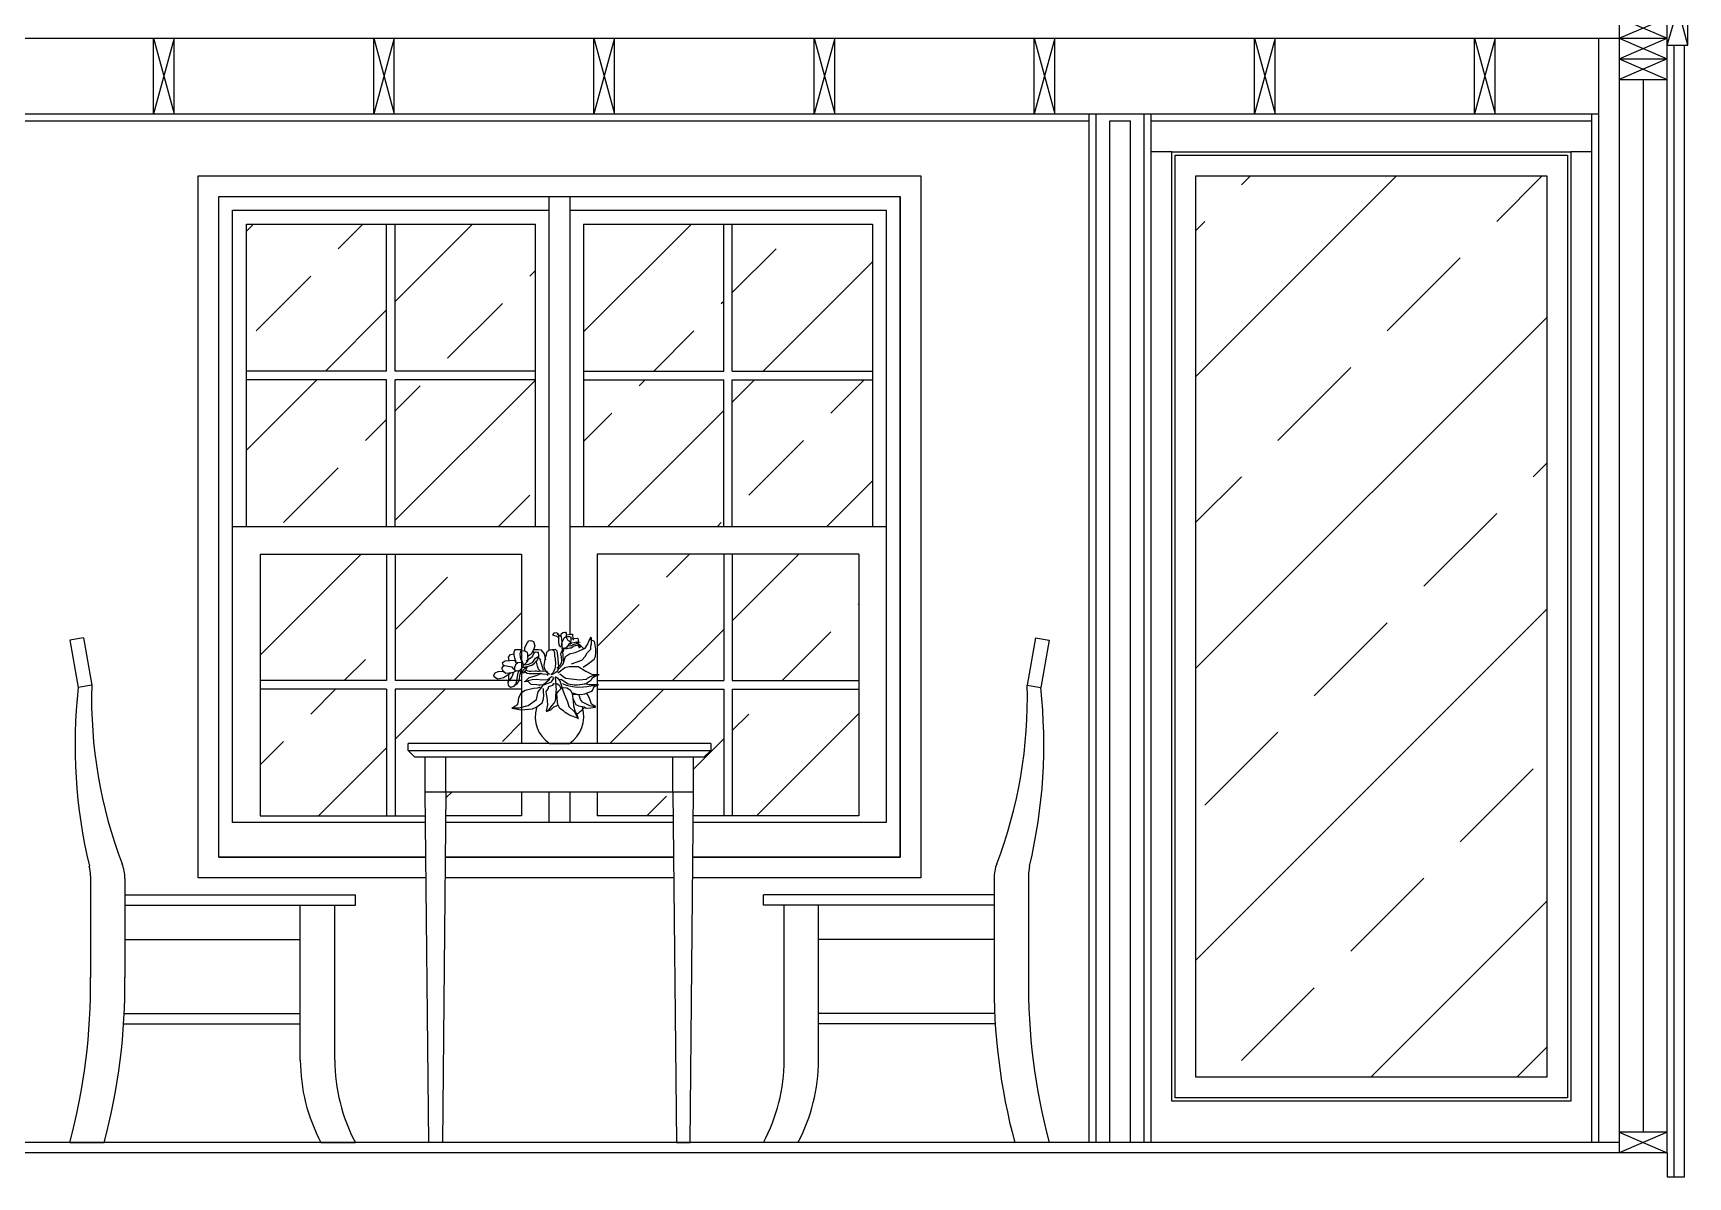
# Model space of a CAD drawing. Header units: inches. Extents: x -177 to 2825, y -2046 to -803.
# Drawn here: x 2219.8 to 2340, y -1320 to -1236.8 of the extents above; entities that cross this region are included whole.
import ezdxf

# ---------------------------------------------------------------- set-up
doc = ezdxf.new("R2010")
doc.units = ezdxf.units.IN
doc.header["$MEASUREMENT"] = 0
doc.layers.add('Insulation', color=7, linetype='BATTING')
doc.linetypes.add('BATTING', pattern='A,0.0001,-0.1,[134,ltypeshp.shx,S=0.1,R=0,X=-0.1,Y=0],-0.2,[134,ltypeshp.shx,S=0.1,R=180,X=0.1,Y=0],-0.1', length=0.4001)

# ---------------------------------------------------------------- blocks, each defined once
blk = doc.blocks.new('A$C31A24AC9')
for p, q in [((153.2, 473.2), (165.1, 497)), ((165.1, 497), (172.6, 505.6)), ((172.6, 505.6), (181.9, 507.6)), ((181.9, 507.6), (195.9, 501.7)), ((195.9, 501.7), (201.4, 480.5)), ((295.8, 543.6), (288.3, 535)), ((288.3, 535), (298, 531.6)), ((306.6, 544.3), (295.8, 543.6)), ((298, 531.6), (304.9, 529.3)), ((304.9, 529.3), (314.6, 525.9)), ((314.9, 542.2), (306.6, 544.3)), ((312.3, 540.7), (326.5, 530.8)), ((314.6, 525.9), (320.7, 515.5)), ((319.2, 538.4), (314.9, 542.2)), ((319.5, 534.4), (319.2, 538.4)), ((320, 526.3), (319.5, 534.4)), ((320.8, 514.2), (320, 526.3)), ((320.4, 500.7), (320.8, 514.2)), ((321.4, 485.9), (320.4, 500.7)), ((326.5, 530.8), (330.9, 525.7)), ((330.9, 525.7), (332.9, 515)), ((331.4, 537.9), (333.8, 542.1)), ((332.1, 527.1), (331.4, 537.9)), ((332.9, 515), (334.2, 496.2)), ((333.8, 542.1), (341.6, 546.7)), ((334.2, 496.2), (335.1, 482.7)), ((334.6, 490.8), (336.6, 500.4)), ((335.3, 480), (334.6, 490.8)), ((336.6, 500.4), (339, 506)), ((339, 506), (348.7, 521.5)), ((341.6, 546.7), (349.6, 548.6)), ((348.7, 521.5), (351.3, 523)), ((349.6, 548.6), (352.4, 547.4)), ((351.3, 523), (355.2, 526)), ((352.4, 547.4), (355.4, 543.6)), ((355.2, 526), (361.9, 526.4)), ((355.4, 543.6), (356.6, 524.7)), ((355.4, 523.3), (359.9, 516.8)), ((355.9, 535.5), (380, 538.5)), ((368.5, 489), (357.5, 472.1)), ((359.9, 516.8), (363, 510.3)), ((361.9, 526.4), (374, 527.2)), ((363, 510.3), (365.9, 507.8)), ((365.9, 507.8), (370.1, 505.4)), ((377.7, 493.7), (368.5, 489)), ((370.1, 505.4), (375.7, 503)), ((374, 527.2), (378.4, 523.5)), ((381.7, 494), (374, 488)), ((375.7, 503), (378.4, 503.2)), ((378.9, 515.4), (377.7, 493.7)), ((378.4, 523.5), (378.9, 515.4)), ((380, 538.5), (386.9, 537.6)), ((380.2, 515.5), (409.8, 518.8)), ((400.4, 497.9), (381.7, 494)), ((386.9, 537.6), (387.4, 529.5)), ((387.4, 529.5), (389.1, 524.2)), ((387.6, 486.3), (406.2, 491.6)), ((389.1, 524.2), (390.1, 509.4)), ((417.9, 499.1), (400.4, 497.9)), ((406.2, 491.6), (411.6, 491.9)), ((409.8, 518.8), (413.9, 517.8)), ((411.6, 491.9), (417.2, 488.3)), ((413.9, 517.8), (414.4, 511)), ((414.4, 511), (415.4, 496.2)), ((424.8, 496.9), (417.9, 499.1)), ((460.6, 487.1), (470.1, 506.7)), ((470.1, 506.7), (473.6, 515)), ((478.4, 523.5), (471.2, 510.8)), ((473.6, 515), (478.4, 523.5)), ((477.4, 478.8), (480.6, 491.2)), ((480.8, 508.8), (477.6, 516.6)), ((480.6, 491.2), (480.1, 519.5)), ((494.8, 501.6), (480.8, 508.8)), ((498, 493.7), (494.8, 501.6)), ((501.4, 464.2), (498, 493.7)), ((52.2, 405.6), (57.5, 407.3)), ((57.5, 407.3), (101.9, 410.3)), ((72.5, 425.8), (82.4, 438.7)), ((74.8, 408.4), (72.5, 425.8)), ((82.4, 438.7), (98.5, 440.9)), ((103.9, 461.7), (97.9, 450.5)), ((97.9, 450.5), (98.9, 435.7)), ((98.9, 435.7), (102.5, 422.5)), ((101.9, 410.3), (112.4, 394.7)), ((102.5, 422.5), (106.1, 409.2)), ((132.3, 461), (103.9, 461.7)), ((106.1, 409.2), (107.9, 401.5)), ((131.4, 454.1), (128.2, 441.8)), ((128.2, 441.8), (129.4, 424.3)), ((129.4, 424.3), (132.8, 413.7)), ((148.9, 456.7), (131.4, 454.1)), ((136, 454.8), (132.3, 461)), ((132.8, 413.7), (138.9, 403.3)), ((160, 452), (148.9, 456.7)), ((153.4, 454.8), (153.2, 473.2)), ((181.1, 419.6), (159.1, 404.6)), ((165.6, 448.3), (160, 452)), ((167.7, 437.7), (165.6, 448.3)), ((167.6, 418.7), (165.9, 403.8)), ((167.5, 420.1), (167.7, 437.7)), ((183.8, 440.1), (168.3, 429.6)), ((186.3, 422.7), (181.1, 419.6)), ((195.9, 461.2), (183.8, 440.1)), ((191.2, 429.8), (186.3, 422.7)), ((195.8, 442.3), (191.2, 429.8)), ((191.9, 400.1), (205.4, 419.9)), ((196.7, 449.1), (192.4, 452.8)), ((203.4, 449.5), (195.8, 442.3)), ((201.4, 480.5), (195.9, 461.2)), ((220.2, 461.5), (196.1, 461.9)), ((198.1, 444.4), (196.7, 449.1)), ((213, 448.8), (203.4, 449.5)), ((205.4, 419.9), (221, 430.4)), ((211.7, 406.8), (217.7, 418.1)), ((219.8, 447.9), (213, 448.8)), ((217.7, 418.1), (220, 425)), ((222, 434.6), (219.8, 447.9)), ((220, 425), (221, 429.1)), ((235.2, 459.8), (220.2, 461.5)), ((221, 429.1), (222, 434.6)), ((227.4, 414.6), (221.5, 422.4)), ((234.4, 392.1), (227.4, 414.6)), ((249.9, 441.8), (235.2, 459.8)), ((248.3, 386.3), (253.9, 423.2)), ((256.1, 411.2), (249.9, 441.8)), ((253.9, 423.2), (259.8, 435.8)), ((259.8, 435.8), (261.6, 449.4)), ((261.6, 449.4), (269.1, 458)), ((269.1, 458), (274.3, 461.1)), ((274.3, 461.1), (278.4, 461.3)), ((278.4, 461.3), (286.4, 463.2)), ((286.4, 463.2), (301.2, 464.2)), ((289.2, 462.1), (296.2, 458.5)), ((296.2, 458.5), (298.5, 443.8)), ((298.5, 443.8), (299.3, 431.7)), ((299.3, 431.7), (301.7, 416.9)), ((301.2, 464.2), (309.8, 456.7)), ((301.7, 416.9), (303.3, 392.7)), ((309.8, 456.7), (312.8, 432.6)), ((312.8, 432.6), (315, 419.2)), ((315, 419.2), (316.7, 395)), ((330.3, 474.3), (321.4, 485.9)), ((332.1, 447.4), (328.5, 440.4)), ((328.5, 440.4), (332.1, 427.1)), ((333.4, 408.3), (331.5, 396)), ((336.6, 459.8), (332.1, 447.4)), ((332.1, 427.1), (333.4, 408.3)), ((334.5, 471.9), (336.6, 459.8)), ((335.1, 482.7), (336, 469.3)), ((343.5, 459), (338.8, 447.8)), ((338.8, 447.8), (339.4, 439.8)), ((339.4, 439.8), (340.1, 429)), ((351, 467.6), (340.1, 468.2)), ((340.1, 429), (341.3, 411.5)), ((341.3, 411.5), (342.2, 398)), ((346.9, 468.6), (342.8, 468.4)), ((342.8, 468.4), (343.5, 459)), ((343.6, 396.8), (353.6, 428.6)), ((357.5, 472.1), (351, 467.6)), ((353.6, 428.6), (373.1, 440.7)), ((353.8, 466.4), (360.4, 468.2)), ((360.4, 468.2), (373.8, 470.5)), ((369, 481), (382.5, 481.9)), ((373.1, 440.7), (399.7, 447.9)), ((373.8, 470.5), (380.5, 470.9)), ((380.5, 470.9), (385.7, 474)), ((382.5, 481.9), (387.6, 486.3)), ((383.1, 392.7), (433.4, 409.6)), ((385.7, 474), (390.9, 477)), ((390.9, 477), (392.1, 479.8)), ((392.1, 479.8), (402.7, 483.2)), ((399.7, 447.9), (431.3, 460.8)), ((402.7, 483.2), (413.5, 483.9)), ((413.5, 483.9), (416.4, 480.1)), ((416.4, 480.1), (418.3, 472.1)), ((417.2, 488.3), (420.1, 485.7)), ((418.3, 472.1), (421, 472.3)), ((420.1, 485.7), (420.7, 477.7)), ((421, 472.3), (425, 473.9)), ((425, 473.9), (426, 479.4)), ((426, 479.4), (425.4, 487.5)), ((431.3, 460.8), (449.6, 470.2)), ((433.4, 409.6), (449.7, 428.3)), ((449.6, 470.2), (460.6, 487.1)), ((449.7, 428.3), (459.3, 446.5)), ((459.3, 446.5), (477, 465.2)), ((465.5, 394.2), (493.9, 415)), ((477, 465.2), (477.4, 478.8)), ((493.9, 415), (501, 429)), ((501, 429), (502.5, 448)), ((502.5, 448), (501.4, 464.2)), ((0, 337.2), (7.4, 348.5)), ((2, 327.8), (0, 337.2)), ((17.6, 316.7), (2, 327.8)), ((7.4, 348.5), (21.8, 354.8)), ((21.8, 354.8), (50.1, 356.8)), ((40.9, 372.4), (49.6, 383.8)), ((43, 361.7), (40.9, 372.4)), ((48.8, 355.3), (43, 361.7)), ((43.1, 399.5), (47, 402.5)), ((43.7, 391.5), (43.1, 399.5)), ((48, 381.7), (43.7, 391.5)), ((47, 402.5), (52.2, 405.6)), ((61.2, 331.8), (47, 322.8)), ((52, 348.8), (48.8, 355.3)), ((49.6, 383.8), (55, 384.1)), ((59, 345.2), (52, 348.8)), ((55, 384.1), (61.8, 383.2)), ((88.6, 347.2), (59, 345.2)), ((78.1, 342.4), (61.2, 331.8)), ((61.8, 383.2), (89.3, 377)), ((88.5, 328.3), (77.3, 314)), ((81.9, 346.7), (78.1, 342.4)), ((95.5, 344.9), (88.5, 328.3)), ((95.3, 347.6), (88.6, 347.2)), ((89.3, 377), (95.3, 367.9)), ((95.3, 367.9), (102.3, 364.3)), ((99.2, 350.6), (95.3, 347.6)), ((108.2, 356.6), (99.2, 350.6)), ((107.5, 387.7), (101.7, 373.7)), ((101.7, 373.7), (102.6, 360.3)), ((102.6, 360.3), (119, 357.3)), ((119, 397.9), (107.5, 387.7)), ((114.8, 319.2), (116.8, 330.2)), ((116.8, 330.2), (119.7, 346.6)), ((131.1, 398.7), (119, 397.9)), ((119, 357.3), (128.3, 360.7)), ((119.7, 346.6), (122.1, 352.1)), ((122.1, 352.1), (127.1, 357.9)), ((125.7, 318.6), (127.6, 330.9)), ((127.1, 357.9), (128.3, 360.7)), ((127.6, 330.9), (129.5, 341.8)), ((128.3, 360.7), (138.4, 370.8)), ((129.5, 341.8), (132.8, 352.9)), ((142.1, 396.7), (131.1, 398.7)), ((132.8, 352.9), (134.9, 362.5)), ((133, 350.2), (148, 348.5)), ((134.9, 362.5), (135.8, 369.3)), ((136, 371.1), (136.2, 371.1)), ((138.4, 370.8), (143.5, 375.2)), ((138.9, 403.3), (140.8, 397)), ((139.8, 350.6), (144.8, 356.4)), ((140.9, 373.7), (151.6, 375.8)), ((145.5, 386.2), (142.1, 396.7)), ((144.8, 356.4), (145.7, 363.2)), ((145, 374), (145.5, 386.2)), ((145.7, 363.2), (154.7, 370.6)), ((148, 348.5), (155.6, 357.1)), ((155.8, 393.6), (149.4, 387.8)), ((150.8, 387.9), (172.2, 390.7)), ((151.6, 375.8), (187.5, 384.9)), ((151.7, 354.1), (164.4, 346.9)), ((154.7, 370.6), (163.9, 373.9)), ((155.6, 357.1), (161.7, 367)), ((165.9, 403.8), (155.8, 393.6)), ((156.6, 361.2), (174.6, 355.7)), ((161.7, 367), (163.6, 377.9)), ((164.4, 346.9), (175.3, 344.9)), ((172.2, 390.7), (191.9, 400.1)), ((174, 324.5), (197.9, 331.6)), ((174.6, 355.7), (184, 356.3)), ((175.3, 344.9), (196.9, 345)), ((184, 356.3), (202.9, 357.6)), ((187.5, 384.9), (200.3, 395.3)), ((196.9, 345), (210.5, 344.6)), ((197.9, 331.6), (213.7, 336.7)), ((200.3, 395.3), (211.7, 406.8)), ((202.9, 357.6), (210.9, 358.1)), ((214.9, 380), (209, 406.7)), ((210.5, 344.6), (228, 345.8)), ((210.9, 358.1), (216.5, 355.8)), ((213.7, 336.7), (236.1, 346.3)), ((219.9, 365.5), (214.9, 380)), ((216.5, 355.8), (221.9, 356.2)), ((230.1, 355.4), (219.9, 365.5)), ((221.9, 356.2), (251.5, 358.2)), ((228, 345.8), (239, 343.8)), ((244.7, 359), (234.4, 392.1)), ((239, 343.8), (260.8, 341.2)), ((249.4, 368.8), (248.3, 386.3)), ((258.8, 350.5), (249.4, 368.8)), ((251.5, 358.2), (259.8, 356)), ((274.4, 339.4), (258.8, 350.5)), ((259.8, 356), (265.5, 351)), ((260.8, 341.2), (265.3, 334.7)), ((278.1, 324.8), (287.2, 330.8)), ((286.5, 340.2), (281.2, 339.9)), ((290, 348.6), (283.8, 341.4)), ((304.8, 349.6), (286.5, 340.2)), ((299.7, 365.5), (290, 348.6)), ((293.5, 317.7), (292.7, 328.5)), ((303.3, 392.7), (299.7, 365.5)), ((303.9, 323.8), (302.3, 326.4)), ((303.4, 330.6), (313.5, 321.8)), ((313.9, 355.6), (304.8, 349.6)), ((324.2, 383.3), (310.1, 371.6)), ((317.6, 381.5), (313.9, 355.6)), ((315.8, 347.6), (349.2, 374.2)), ((336.2, 385.5), (316.1, 363.8)), ((316.7, 395), (317.6, 381.5)), ((331.5, 396), (324.2, 383.3)), ((345.7, 325.3), (325.7, 341.5)), ((342.2, 398), (336.2, 385.5)), ((349.2, 374.2), (370.5, 379.7)), ((370.5, 379.7), (415.2, 378.6)), ((415.2, 378.6), (453.1, 356.9)), ((439.7, 376.2), (465.5, 394.2)), ((453.1, 356.9), (470, 347.2)), ((480.5, 331.7), (459.7, 319.5)), ((470, 347.2), (479.8, 342.4)), ((479.8, 342.4), (486.7, 340.2)), ((494, 332.6), (480.5, 331.7)), ((508.6, 336.3), (483.9, 322.4)), ((486.7, 340.2), (508.4, 340.3)), ((510.2, 333.7), (494, 332.6)), ((508.4, 340.3), (515.1, 340.8)), ((515.4, 336.7), (508.6, 336.3)), ((515.1, 340.8), (515.4, 336.7)), ((28.3, 318.8), (17.6, 316.7)), ((47, 322.8), (28.3, 318.8)), ((77.3, 314), (68.6, 302.6)), ((68.6, 302.6), (71, 286.5)), ((71, 286.5), (82.4, 277.8)), ((82.4, 277.8), (101, 283.1)), ((94.5, 280), (115, 296.2)), ((101, 283.1), (109.8, 293.2)), ((109.8, 293.2), (114.8, 319.2)), ((115, 296.2), (122.6, 304.9)), ((122.4, 226.5), (137, 250.4)), ((122.6, 304.9), (125.7, 318.6)), ((137, 250.4), (153.8, 262.4)), ((149.6, 305.3), (167.1, 306.5)), ((153.8, 262.4), (195, 273.3)), ((155, 305.7), (166.4, 317.3)), ((156.2, 307.1), (188.2, 314.7)), ((166.4, 317.3), (174, 324.5)), ((167.1, 306.5), (174.3, 300.2)), ((174.3, 300.2), (182.9, 292.7)), ((182.9, 292.7), (211.4, 290.6)), ((188.2, 314.7), (211.1, 316.2)), ((195, 273.3), (215.2, 274.6)), ((209.7, 216.1), (217.9, 254.5)), ((211.1, 316.2), (235.6, 313.8)), ((211.4, 290.6), (219.7, 288.4)), ((215.2, 274.6), (225.8, 278)), ((217.9, 254.5), (236.7, 277.4)), ((219.7, 288.4), (230.5, 289.2)), ((225.8, 278), (228.4, 279.6)), ((230.5, 289.2), (250.7, 290.5)), ((235.6, 313.8), (266.5, 315.9)), ((236.7, 277.4), (246.5, 291.6)), ((244.2, 265.8), (242.5, 271)), ((245.1, 252.3), (244.2, 265.8)), ((246, 238.8), (245.1, 252.3)), ((246.5, 291.6), (269.5, 312.1)), ((250.7, 290.5), (283.6, 303.5)), ((258.4, 255.9), (266.9, 270)), ((259.3, 242.4), (258.4, 255.9)), ((266.5, 315.9), (278.1, 324.8)), ((266.9, 270), (271.6, 281.1)), ((269.5, 312.1), (276, 316.5)), ((271.6, 281.1), (290.1, 287.8)), ((283.6, 303.5), (293.5, 317.7)), ((290.1, 287.8), (294.9, 296.2)), ((294.9, 296.2), (312.7, 293.3)), ((306.1, 291.5), (303.9, 323.8)), ((305.9, 233.4), (307.2, 255.1)), ((307, 276.7), (306.1, 291.5)), ((307.8, 266), (307, 276.7)), ((307.2, 255.1), (307.8, 266)), ((310.5, 245.9), (317.8, 257.2)), ((313.4, 202.8), (310.5, 245.9)), ((312.7, 293.3), (324, 286)), ((313.5, 321.8), (325.2, 309)), ((317.8, 257.2), (330.6, 268.9)), ((333, 313.6), (320.7, 315.5)), ((324, 286), (327.2, 279.4)), ((325.2, 309), (331.9, 289.2)), ((327.2, 279.4), (330.5, 270.2)), ((330.6, 268.9), (335.6, 274.6)), ((331.9, 289.2), (339.1, 262.7)), ((342.8, 307.5), (333, 313.6)), ((335.6, 274.6), (345, 275.2)), ((338.3, 295.1), (356.4, 286.8)), ((339.1, 262.7), (347.1, 244.3)), ((366.8, 292.9), (342.8, 307.5)), ((345, 275.2), (358.7, 273.5)), ((354.2, 320.5), (345.7, 325.3)), ((421, 311.4), (354.2, 320.5)), ((356.4, 286.8), (386.6, 280.7)), ((358.7, 273.5), (375.5, 265.1)), ((395.6, 286.8), (366.8, 292.9)), ((375.5, 265.1), (386.2, 246.9)), ((394.3, 246.1), (385.7, 247.7)), ((386.2, 246.9), (390.1, 208)), ((386.6, 280.7), (411.2, 277)), ((420.5, 238.4), (394.3, 246.1)), ((410.5, 287.8), (395.6, 286.8)), ((448, 293), (410.5, 287.8)), ((411.2, 277), (440.8, 279)), ((454.6, 315.1), (421, 311.4)), ((424.9, 289.8), (424.9, 292.4)), ((440.8, 279), (458.3, 280.2)), ((469.9, 289.1), (446.5, 294.2)), ((447.2, 244.3), (477.5, 255.8)), ((461.1, 299.3), (448, 293)), ((460.9, 241.1), (451, 245.7)), ((459.7, 319.5), (454.6, 315.1)), ((458.3, 280.2), (498.4, 286.9)), ((477.9, 309.9), (461.1, 299.3)), ((510.5, 289.1), (469.9, 289.1)), ((477.5, 255.8), (485.3, 261.7)), ((483.9, 322.4), (477.9, 309.9)), ((485.3, 261.7), (491.3, 272.9)), ((491.3, 272.9), (496.2, 280)), ((496.2, 280), (514.5, 289.4)), ((514.5, 289.4), (510.5, 289.1)), ((88, 175.5), (124.5, 175.2)), ((89.4, 174.2), (117.9, 193.7)), ((90.8, 174.3), (116.8, 169.3)), ((116.8, 169.3), (133.2, 166.4)), ((117.9, 193.7), (120.8, 210.1)), ((120.8, 210.1), (122.4, 226.5)), ((124.5, 175.2), (169.7, 187.7)), ((133.2, 166.4), (172.3, 169)), ((169.7, 187.7), (209.7, 216.1)), ((172.3, 169), (189.8, 170.2)), ((189.8, 170.2), (212, 181.1)), ((212, 181.1), (237.8, 200.4)), ((214.9, 239.9), (214.9, 240.5)), ((237.8, 200.4), (244.6, 219.8)), ((244.6, 219.8), (246, 238.8)), ((256.9, 157.1), (272.5, 167.6)), ((263.1, 226.5), (259.3, 242.4)), ((259.5, 158.7), (265.5, 190.1)), ((262.2, 158.8), (280.7, 165.5)), ((264.2, 210.3), (263.1, 226.5)), ((265.5, 190.1), (264.2, 210.3)), ((272.5, 167.6), (286.2, 184.8)), ((280.7, 165.5), (295.9, 181.4)), ((286.2, 184.8), (297.4, 199)), ((295.9, 181.4), (316.7, 189.5)), ((297.4, 199), (303.3, 211.6)), ((303.3, 211.6), (305.2, 223.9)), ((305.2, 223.9), (305.9, 233.4)), ((315.4, 192.2), (313.4, 202.8)), ((324.9, 172.5), (315.4, 192.2)), ((343.3, 160.2), (324.9, 172.5)), ((347.1, 244.3), (361.9, 204.7)), ((361.9, 204.7), (368.9, 182.2)), ((368.9, 182.2), (397.7, 155.8)), ((386.6, 242.5), (400, 242.4)), ((390.1, 208), (393, 185.2)), ((390.9, 216.2), (394, 211)), ((393, 185.2), (400.4, 156)), ((394, 211), (403.3, 192.7)), ((400, 242.4), (429.8, 241.8)), ((403.3, 192.7), (417.3, 185.5)), ((417.3, 185.5), (444.7, 180.6)), ((427.5, 215.9), (420.5, 238.4)), ((436.4, 204.4), (427.5, 215.9)), ((429.8, 241.8), (447.2, 244.3)), ((472.8, 185.2), (436.4, 204.4)), ((444.7, 180.6), (454.6, 174.5)), ((454.6, 174.5), (477.5, 176)), ((470, 226.9), (460.9, 241.1)), ((475.3, 208.3), (470, 226.9)), ((496.1, 181.3), (472.8, 185.2)), ((480.4, 193.8), (475.3, 208.3)), ((477.5, 176), (500.3, 178.9)), ((500.1, 181.6), (480.4, 193.8)), ((500.3, 178.9), (500.1, 181.6)), ((350.6, 152.6), (343.3, 160.2)), ((373.1, 139.3), (350.6, 152.6)), ((417.5, 123.3), (373.1, 139.3)), ((397.7, 155.8), (413.3, 124.4)), ((400.4, 156), (408, 143)), ((408, 143), (414.9, 121.8)), ((413.3, 124.4), (416.2, 121.9)), ((274.3, 0), (372.1, 0))]:
    blk.add_line(p, q)
for centre, radius, start, end in [((286, 320), 214.3, 77.6232, 80.97822), ((286, 320), 214.3, 70.9872, 71.98429), ((286, 320), 214.3, 43.14083, 56.28975), ((286, 320), 214.3, 174.91853, 183.42454), ((362.2, 132), 158.6, 164.16963, 236.35673), ((283.4, 132.5), 159.4, 303.80368, 16.55874), ((286, 320), 214.3, 303.6519, 318.85108)]:
    blk.add_arc(centre, radius, start, end)

msp = doc.modelspace()

# ---------------------------------------------------------------- hatches: boundary and pattern name
h = msp.add_hatch()
h.set_pattern_fill('ANSI33', color=256, scale=60)
h.set_pattern_definition([(45, (183.59, -1791.476), (-10.6066, 10.6066), []), (45, (194.196, -1791.476), (-10.6066, 10.6066), [7.5, -3.75])])
h.paths.add_polyline_path([(2329.77, -1312.72), (2329.77, -1247.22), (2304.27, -1247.22), (2304.27, -1312.72)])
h = msp.add_hatch()
h.set_pattern_fill('ANSI33', color=256, scale=45)
h.set_pattern_definition([(45, (183.589, -1791.476), (-7.95495, 7.95495), []), (45, (191.544, -1791.476), (-7.95495, 7.95495), [5.625, -2.8125])])
h.paths.add_polyline_path([(2256.27, -1250.72), (2246.08, -1250.72), (2246.08, -1261.4), (2256.27, -1261.4)])
h.paths.add_polyline_path([(2245.46, -1250.72), (2235.27, -1250.72), (2235.27, -1261.4), (2245.46, -1261.4)])
h.paths.add_polyline_path([(2245.46, -1262.03), (2235.27, -1262.03), (2235.27, -1272.72), (2245.46, -1272.72)])
h.paths.add_polyline_path([(2256.27, -1262.03), (2246.08, -1262.03), (2246.08, -1272.72), (2256.27, -1272.72)])
h.paths.add_polyline_path([(2269.96, -1262.03), (2259.77, -1262.03), (2259.77, -1272.72), (2269.96, -1272.72)])
h.paths.add_polyline_path([(2269.96, -1250.72), (2259.77, -1250.72), (2259.77, -1261.4), (2269.96, -1261.4)])
h.paths.add_polyline_path([(2280.77, -1250.72), (2270.58, -1250.72), (2270.58, -1261.4), (2280.77, -1261.4)])
h.paths.add_polyline_path([(2280.77, -1262.03), (2270.58, -1262.03), (2270.58, -1272.72), (2280.77, -1272.72)])
h.paths.add_polyline_path([(2279.77, -1274.72), (2270.58, -1274.72), (2270.58, -1283.9), (2279.77, -1283.9)])
h.paths.add_polyline_path([(2269.96, -1274.72), (2260.77, -1274.72), (2260.77, -1283.9), (2269.96, -1283.9)])
h.paths.add_polyline_path([(2255.27, -1274.72), (2246.08, -1274.72), (2246.08, -1283.9), (2254.31, -1283.9, -0.034928), (2254.32, -1283.46), (2254.15, -1283.57), (2253.94, -1283.7), (2253.67, -1283.76), (2253.51, -1283.79), (2253.28, -1283.63), (2253.25, -1283.49), (2253.36, -1283.32), (2253.57, -1283.23), (2253.95, -1283.2), (2253.88, -1283.13), (2253.85, -1282.97), (2253.96, -1282.83), (2253.89, -1282.69), (2253.89, -1282.57), (2253.99, -1282.49), (2254.1, -1282.45), (2254.35, -1282.44), (2254.32, -1282.18), (2254.47, -1281.99), (2254.7, -1281.96), (2254.69, -1281.81), (2254.78, -1281.65), (2255.27, -1281.66)])
h.paths.add_polyline_path([(2245.46, -1274.72), (2236.27, -1274.72), (2236.27, -1283.9), (2245.46, -1283.9)])
h.paths.add_polyline_path([(2245.46, -1284.53), (2236.27, -1284.53), (2236.27, -1293.72), (2245.46, -1293.72)])
h.paths.add_polyline_path([(2279.77, -1284.53), (2270.58, -1284.53), (2270.58, -1293.72), (2279.77, -1293.72)])
h.paths.add_polyline_path([(2269.96, -1284.53), (2260.77, -1284.53), (2260.77, -1288.47), (2269.02, -1288.47), (2269.02, -1288.97), (2268.52, -1289.47), (2267.77, -1289.47), (2267.77, -1291.97), (2267.75, -1293.72), (2269.96, -1293.72)])
h.paths.add_polyline_path([(2255.27, -1286.01), (2255.22, -1286.01), (2254.97, -1285.97), (2254.58, -1285.89), (2254.99, -1285.61), (2255.03, -1285.36), (2255.06, -1285.12), (2255.27, -1284.77), (2255.27, -1284.53), (2246.08, -1284.53), (2246.08, -1293.72), (2248.29, -1293.72), (2248.27, -1291.97), (2248.27, -1289.47), (2247.52, -1289.47), (2247.02, -1288.97), (2247.02, -1288.47), (2255.27, -1288.47)])
h.paths.add_polyline_path([(2255.27, -1291.97), (2249.77, -1291.97), (2249.75, -1293.72), (2255.27, -1293.72)])
h.paths.add_polyline_path([(2266.27, -1291.97), (2260.77, -1291.97), (2260.77, -1293.72), (2266.29, -1293.72)])

# ---------------------------------------------------------------- linework, layer by layer
for p, q in [((2338.52, -1237.22), (2338.52, -1188.25)), ((2335.02, -1201.69), (2335.02, -1237.22)), ((2340.02, -1237.72), (2338.52, -1232.06)), ((2338.52, -1237.72), (2340.02, -1232.56)), ((2340.02, -1237.72), (2340.02, -1232.56)), ((2335.02, -1237.22), (2338.52, -1235.72)), ((2335.02, -1235.72), (2338.52, -1237.22)), ((2180.52, -1237.22), (2335.02, -1237.22)), ((2228.52, -1242.72), (2228.52, -1237.22)), ((2228.52, -1237.22), (2230.02, -1242.72)), ((2230.02, -1237.22), (2228.52, -1242.72)), ((2230.02, -1242.72), (2230.02, -1237.22)), ((2244.52, -1242.72), (2244.52, -1237.22)), ((2244.52, -1237.22), (2246.02, -1242.72)), ((2246.02, -1237.22), (2244.52, -1242.72)), ((2246.02, -1242.72), (2246.02, -1237.22)), ((2260.52, -1242.72), (2260.52, -1237.22)), ((2260.52, -1237.22), (2262.02, -1242.72)), ((2262.02, -1237.22), (2260.52, -1242.72)), ((2262.02, -1242.72), (2262.02, -1237.22)), ((2276.52, -1242.72), (2276.52, -1237.22)), ((2276.52, -1237.22), (2278.02, -1242.72)), ((2278.02, -1237.22), (2276.52, -1242.72)), ((2278.02, -1242.72), (2278.02, -1237.22)), ((2292.52, -1242.72), (2292.52, -1237.22)), ((2292.52, -1237.22), (2294.02, -1242.72)), ((2294.02, -1237.22), (2292.52, -1242.72)), ((2294.02, -1242.72), (2294.02, -1237.22)), ((2308.52, -1242.72), (2308.52, -1237.22)), ((2308.52, -1237.22), (2310.02, -1242.72)), ((2310.02, -1237.22), (2308.52, -1242.72)), ((2310.02, -1242.72), (2310.02, -1237.22)), ((2324.52, -1242.72), (2324.52, -1237.22)), ((2324.52, -1237.22), (2326.02, -1242.72)), ((2326.02, -1237.22), (2324.52, -1242.72)), ((2326.02, -1242.72), (2326.02, -1237.22)), ((2333.52, -1237.22), (2333.52, -1317.47)), ((2335.02, -1237.22), (2338.52, -1237.22)), ((2335.02, -1237.22), (2335.02, -1318.22)), ((2335.02, -1238.72), (2338.52, -1237.22)), ((2335.02, -1237.22), (2338.52, -1238.72)), ((2338.52, -1318.22), (2338.52, -1237.22)), ((2333.52, -1238.3), (2333.52, -1317.47)), ((2338.52, -1237.72), (2340.02, -1237.72)), ((2339.02, -1319.97), (2339.02, -1237.72)), ((2339.77, -1319.97), (2339.77, -1237.72)), ((2335.02, -1238.72), (2338.52, -1238.72)), ((2338.52, -1238.72), (2335.02, -1240.22)), ((2335.02, -1238.72), (2338.52, -1240.22)), ((2335.02, -1240.22), (2338.52, -1240.22)), ((2180.52, -1242.72), (2333.52, -1242.72)), ((2180.52, -1243.22), (2296.52, -1243.22)), ((2296.52, -1317.47), (2296.52, -1242.72)), ((2297.02, -1317.47), (2297.02, -1242.72)), ((2298.02, -1317.47), (2298.02, -1243.22)), ((2298.02, -1243.22), (2299.52, -1243.22)), ((2299.52, -1317.47), (2299.52, -1243.22)), ((2300.52, -1317.47), (2300.52, -1242.72)), ((2301.02, -1317.47), (2301.02, -1242.72)), ((2301.02, -1243.22), (2333.02, -1243.22)), ((2333.02, -1242.72), (2333.02, -1317.47)), ((2302.52, -1245.47), (2301.02, -1245.47)), ((2333.02, -1245.47), (2331.52, -1245.47)), ((2233.27, -1296.72), (2233.27, -1248.72)), ((2233.27, -1248.72), (2282.77, -1248.72)), ((2233.27, -1296.72), (2233.27, -1248.72)), ((2233.27, -1248.72), (2282.77, -1248.72)), ((2257.27, -1281.67), (2257.27, -1248.72)), ((2258.77, -1248.72), (2258.77, -1280.53)), ((2282.77, -1296.72), (2282.77, -1248.72)), ((2282.77, -1248.72), (2282.77, -1296.72)), ((2234.27, -1249.72), (2257.27, -1249.72)), ((2234.27, -1294.22), (2234.27, -1249.72)), ((2258.77, -1249.72), (2281.77, -1249.72)), ((2281.77, -1249.72), (2281.77, -1294.22)), ((2245.46, -1261.4), (2245.46, -1250.72)), ((2246.08, -1261.4), (2246.08, -1250.72)), ((2256.27, -1272.72), (2256.27, -1250.72)), ((2259.77, -1250.72), (2259.77, -1272.72)), ((2269.96, -1261.4), (2269.96, -1250.72)), ((2270.58, -1261.4), (2270.58, -1250.72)), ((2245.46, -1261.4), (2235.27, -1261.4)), ((2256.27, -1261.4), (2246.08, -1261.4)), ((2259.77, -1261.4), (2269.96, -1261.4)), ((2270.58, -1261.4), (2280.77, -1261.4)), ((2245.46, -1262.03), (2235.27, -1262.03)), ((2245.46, -1272.72), (2245.46, -1262.03)), ((2246.08, -1272.72), (2246.08, -1262.03)), ((2256.27, -1262.03), (2246.08, -1262.03)), ((2259.77, -1262.03), (2269.96, -1262.03)), ((2269.96, -1272.72), (2269.96, -1262.03)), ((2270.58, -1272.72), (2270.58, -1262.03)), ((2270.58, -1262.03), (2280.77, -1262.03)), ((2257.27, -1272.72), (2234.27, -1272.72)), ((2281.77, -1272.72), (2258.77, -1272.72)), ((2236.27, -1274.72), (2255.27, -1274.72)), ((2236.27, -1274.72), (2236.27, -1293.72)), ((2245.46, -1274.72), (2245.46, -1283.9)), ((2246.08, -1274.72), (2246.08, -1283.9)), ((2255.27, -1274.72), (2255.27, -1288.47)), ((2260.77, -1274.72), (2260.77, -1288.47)), ((2279.77, -1274.72), (2260.77, -1274.72)), ((2269.96, -1274.72), (2269.96, -1283.9)), ((2270.58, -1274.72), (2270.58, -1283.9)), ((2279.77, -1274.72), (2279.77, -1293.72)), ((2223.43, -1280.79), (2222.44, -1280.97)), ((2222.44, -1280.97), (2223.05, -1284.41)), ((2223.43, -1280.79), (2224.04, -1284.24)), ((2292.61, -1280.79), (2292.01, -1284.24)), ((2292.61, -1280.79), (2293.6, -1280.97)), ((2293.6, -1280.97), (2292.99, -1284.41)), ((2224.04, -1284.24), (2223.05, -1284.41)), ((2245.46, -1283.9), (2236.27, -1283.9)), ((2255.27, -1283.9), (2246.08, -1283.9)), ((2260.77, -1283.9), (2269.96, -1283.9)), ((2270.58, -1283.9), (2279.77, -1283.9)), ((2292.01, -1284.24), (2292.99, -1284.41)), ((2245.46, -1284.53), (2236.27, -1284.53)), ((2245.46, -1284.53), (2245.46, -1293.72)), ((2255.27, -1284.53), (2246.08, -1284.53)), ((2246.08, -1284.53), (2246.08, -1293.72)), ((2260.77, -1284.53), (2269.96, -1284.53)), ((2269.96, -1284.53), (2269.96, -1293.72)), ((2270.58, -1284.53), (2270.58, -1293.72)), ((2270.58, -1284.53), (2279.77, -1284.53)), ((2269.02, -1288.47), (2247.02, -1288.47)), ((2247.02, -1288.97), (2247.02, -1288.47)), ((2247.02, -1288.97), (2247.52, -1289.47)), ((2247.02, -1288.97), (2269.02, -1288.97)), ((2269.02, -1288.97), (2268.52, -1289.47)), ((2269.02, -1288.47), (2269.02, -1288.97)), ((2268.52, -1289.47), (2247.52, -1289.47)), ((2248.27, -1291.97), (2248.27, -1289.47)), ((2249.77, -1291.97), (2249.77, -1289.47)), ((2266.27, -1291.97), (2266.27, -1289.47)), ((2267.77, -1291.97), (2267.77, -1289.47)), ((2248.52, -1317.47), (2248.27, -1291.97)), ((2248.27, -1291.97), (2267.77, -1291.97)), ((2249.77, -1291.97), (2249.52, -1317.47)), ((2255.27, -1291.97), (2255.27, -1293.72)), ((2257.27, -1294.22), (2257.27, -1291.97)), ((2258.77, -1291.97), (2258.77, -1294.22)), ((2260.77, -1291.97), (2260.77, -1293.72)), ((2266.27, -1291.97), (2266.52, -1317.47)), ((2267.52, -1317.47), (2267.77, -1291.97)), ((2236.27, -1293.72), (2248.27, -1293.72)), ((2255.27, -1293.72), (2249.77, -1293.72)), ((2266.27, -1293.72), (2260.77, -1293.72)), ((2279.77, -1293.72), (2267.77, -1293.72)), ((2248.27, -1294.22), (2234.27, -1294.22)), ((2266.27, -1294.22), (2249.77, -1294.22)), ((2281.77, -1294.22), (2267.77, -1294.22)), ((2233.27, -1296.72), (2248.3, -1296.72)), ((2248.3, -1296.72), (2233.27, -1296.72)), ((2249.74, -1296.72), (2266.3, -1296.72)), ((2266.3, -1296.72), (2249.74, -1296.72)), ((2267.74, -1296.72), (2282.77, -1296.72)), ((2282.77, -1296.72), (2267.74, -1296.72)), ((2223.94, -1298.08), (2223.94, -1305.47)), ((2226.44, -1298.28), (2226.44, -1305.47)), ((2289.6, -1298.28), (2289.6, -1305.47)), ((2292.1, -1298.08), (2292.1, -1305.47)), ((2226.44, -1299.47), (2243.19, -1299.47)), ((2243.19, -1300.22), (2243.19, -1299.47)), ((2272.85, -1300.22), (2272.85, -1299.47)), ((2289.6, -1299.47), (2272.85, -1299.47)), ((2226.44, -1300.22), (2243.19, -1300.22)), ((2239.19, -1311.47), (2239.19, -1300.22)), ((2241.69, -1311.47), (2241.69, -1300.22)), ((2289.6, -1300.22), (2272.85, -1300.22)), ((2274.35, -1311.47), (2274.35, -1300.22)), ((2276.85, -1311.47), (2276.85, -1300.22)), ((2226.44, -1302.72), (2239.19, -1302.72)), ((2289.6, -1302.72), (2276.85, -1302.72)), ((2226.4, -1308.09), (2239.19, -1308.09)), ((2289.64, -1308.09), (2276.85, -1308.09)), ((2226.36, -1308.84), (2239.19, -1308.84)), ((2289.68, -1308.84), (2276.85, -1308.84)), ((2335.02, -1316.72), (2338.52, -1318.22)), ((2338.52, -1316.72), (2335.02, -1318.22)), ((2338.52, -1316.72), (2335.02, -1316.72)), ((2335.02, -1317.47), (2056.52, -1317.47)), ((2222.44, -1317.47), (2224.94, -1317.47)), ((2240.69, -1317.47), (2243.19, -1317.47)), ((2249.52, -1317.47), (2248.52, -1317.47)), ((2266.52, -1317.47), (2267.52, -1317.47)), ((2275.35, -1317.47), (2272.85, -1317.47)), ((2293.6, -1317.47), (2291.1, -1317.47)), ((2296.52, -1318.22), (2057.02, -1318.22)), ((2338.52, -1318.22), (2168.52, -1318.22)), ((2338.52, -1318.22), (2338.52, -1319.97)), ((2338.52, -1319.97), (2339.77, -1319.97))]:
    msp.add_line(p, q)
for points in [[(2302.52, -1314.47), (2302.52, -1245.47), (2331.52, -1245.47), (2331.52, -1314.47)], [(2302.77, -1314.22), (2302.77, -1245.72), (2331.27, -1245.72), (2331.27, -1314.22)], [(2304.27, -1312.72), (2304.27, -1247.22), (2329.77, -1247.22), (2329.77, -1312.72)]]:
    msp.add_lwpolyline(points, close=True)
for points in [[(2248.31, -1298.22), (2231.77, -1298.22), (2231.77, -1247.22), (2284.27, -1247.22), (2284.27, -1298.22), (2267.73, -1298.22)], [(2235.27, -1272.72), (2235.27, -1250.72), (2256.27, -1250.72)], [(2259.77, -1250.72), (2280.77, -1250.72), (2280.77, -1272.72)], [(2266.31, -1298.22), (2249.73, -1298.22)]]:
    msp.add_lwpolyline(points)
for centre, radius, start, end in [((2257.59, -1285.2), 33.57, 178.3627, 200.9658), ((2258.45, -1285.2), 33.57, 339.0342, 1.6373), ((2260.5, -1288.58), 37.68, 173.6468, 193.4977), ((2255.54, -1288.58), 37.68, 346.5023, 6.3532), ((2220.94, -1298.08), 3, 0, 13.4977), ((2223.44, -1298.28), 3, 0, 20.9658), ((2292.6, -1298.28), 3, 159.0342, 180), ((2295.1, -1298.08), 3, 166.5023, 180), ((2180.22, -1306.09), 43.72, 344.926, 0.8239), ((2182.72, -1306.09), 43.72, 344.926, 0.8239), ((2333.32, -1306.09), 43.72, 179.1761, 195.074), ((2335.82, -1306.09), 43.72, 179.1761, 195.074), ((2252.02, -1311.45), 12.83, 180.0892, 207.9833), ((2254.52, -1311.45), 12.83, 180.0892, 207.9833), ((2261.52, -1311.45), 12.83, 332.0167, 359.9108), ((2264.02, -1311.45), 12.83, 332.0167, 359.9108)]:
    msp.add_arc(centre, radius, start, end)
at = {"layer": 'Insulation', "ltscale": 3.5}
msp.add_line((2336.77, -1240.22), (2336.77, -1316.72), dxfattribs=at)

# ---------------------------------------------------------------- block references
at = {"xscale": 0.01476377952755905, "yscale": 0.01476377952755905, "zscale": 0.01476377952755905}
msp.add_blockref('A$C31A24AC9', (2253.25, -1288.47), dxfattribs=at)

doc.saveas('drawing.dxf')
